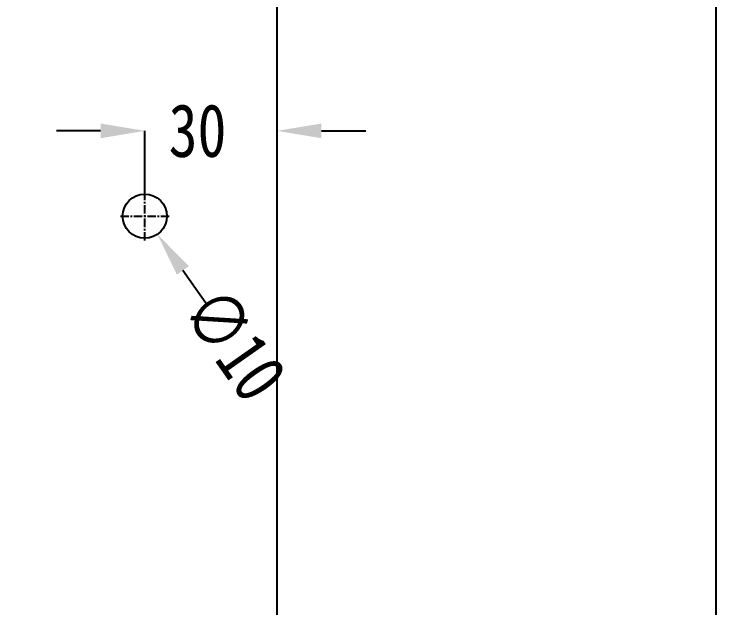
# Model space of a CAD drawing. Header units: millimetres. Extents: x 3400 to 4389, y -3437 to -1630.
# Drawn here: x 4221.1 to 4380, y -1938.5 to -1804 of the extents above; entities that cross this region are included whole.
import ezdxf

# ---------------------------------------------------------------- set-up
doc = ezdxf.new("R2010")
doc.units = ezdxf.units.MM
doc.header["$LTSCALE"] = 16.335
doc.header["$PDMODE"] = 3
doc.header["$PDSIZE"] = 0.3125
doc.linetypes.add('CENTER', pattern=[0.6, 0.375, -0.075, 0.075, -0.075])
doc.layers.get('0').update_dxf_attribs({"linetype": 'CONTINUOUS'})
doc.layers.get('Defpoints').update_dxf_attribs({"linetype": 'CONTINUOUS'})
doc.styles.get("Standard").update_dxf_attribs({"font": 'txt', "width": 0.8})
doc.dimstyles.new('副本 STANDARD', dxfattribs={"dimtxt": 6, "dimasz": 4, "dimexe": 0, "dimexo": 0, "dimgap": 0, "dimtad": 0, "dimdsep": 46, "dimlunit": 6, "dimtxsty": 'Standard', "dimcen": 0, "dimclrd": 4, "dimclre": 4, "dimclrt": 6, "dimazin": 2, "dimtfac": 2, "dimtofl": 0, "dimtmove": 1, "dimatfit": 3, "dimfxl": 0, "dimtolj": 1, "dimtzin": 0, "dimarcsym": 0})

# ---------------------------------------------------------------- blocks, each defined once
blk = doc.blocks.new('*D345')
at = {"color": 4, "lineweight": -2}
blk.add_line((4265.08, -1870.21), (4259.33, -1862.03), dxfattribs=at)
at = {"color": 4}
blk.add_solid([(4260.69, -1861.07), (4257.97, -1862.99), (4253.57, -1853.85)], dxfattribs=at)
at = {"layer": 'Defpoints', "color": 0}
for p in [(4247.82, -1845.67), (4253.57, -1853.85)]:
    blk.add_point(p, dxfattribs=at)
at = {"color": 6, "insert": (4271.07, -1878.71), "char_height": 12, "attachment_point": 5, "rotation": 305.1239}
blk.add_mtext('\\A1;∅10', dxfattribs=at)
blk = doc.blocks.new('*D346')
at = {"color": 4, "lineweight": -2}
for p, q in [((4240.7, -1830.44), (4230.7, -1830.44)), ((4250.7, -1844.26), (4250.7, -1830.44)), ((4280.7, -1844.26), (4280.7, -1830.44)), ((4290.7, -1830.44), (4300.7, -1830.44))]:
    blk.add_line(p, q, dxfattribs=at)
at = {"color": 4}
for points in [[(4240.7, -1828.77), (4240.7, -1832.11), (4250.7, -1830.44)], [(4290.7, -1828.77), (4290.7, -1832.11), (4280.7, -1830.44)]]:
    blk.add_solid(points, dxfattribs=at)
at = {"layer": 'Defpoints', "color": 0}
for p in [(4280.7, -1830.44), (4250.7, -1844.26), (4280.7, -1844.26)]:
    blk.add_point(p, dxfattribs=at)
at = {"color": 6, "insert": (4262.65, -1830.44), "char_height": 12, "attachment_point": 5}
blk.add_mtext('\\A1;30', dxfattribs=at)

msp = doc.modelspace()

# ---------------------------------------------------------------- linework, layer by layer
at = {"color": 7, "linetype": 'Continuous'}
msp.add_line((4280.698, -2345.761), (4280.698, -1745.761), dxfattribs=at)
at = {"color": 1, "linetype": 'CENTER', "ltscale": 0.310989}
for p, q in [((4250.698, -1855.261), (4250.698, -1844.261)), ((4245.198, -1849.761), (4256.198, -1849.761))]:
    msp.add_line(p, q, dxfattribs=at)
msp.add_lwpolyline([(3442.701, -1630.016), (4379.962, -1630.016), (4379.962, -2475.003), (3442.701, -2475.003)], close=True)
msp.add_circle((4250.698, -1849.761), 5)

# ---------------------------------------------------------------- dimensions: what is measured, and where the dimension line sits
dim = msp.add_linear_dim(base=(4280.698, -1830.441), p1=(4250.698, -1844.261), p2=(4280.698, -1844.261), dimstyle='副本 STANDARD', override={"dimtxt": 12, "dimasz": 10, "dimfxl": 1.25})
dim.commit()
dim.dimension.update_dxf_attribs({"geometry": '*D346', "text_midpoint": (4262.654, -1830.441), "dimtype": 160})
dim = msp.add_diameter_dim_2p(p1=(4247.822, -1845.671), p2=(4253.575, -1853.85), dimstyle='副本 STANDARD', override={"dimtxt": 12, "dimasz": 10, "dimfxl": 1.25})
dim.commit()
dim.dimension.update_dxf_attribs({"geometry": '*D345', "text_midpoint": (4271.065, -1878.715)})

doc.saveas('drawing.dxf')
